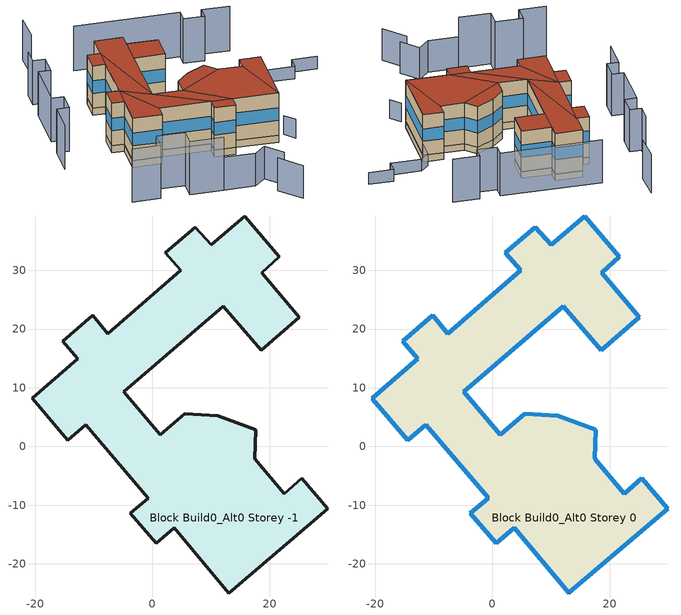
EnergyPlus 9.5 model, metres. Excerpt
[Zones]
Block Build0_Alt0 Storey -1
 floor ground (Project Basement Floor): 21.63,32.33 18.6,29.64 25.06,21.97 18.55,16.42 12.06,23.88 -4.89,9.29 1.35,2.02 5.54,5.56 11.11,5.22 17.58,2.81 17.41,-2.1 22.48,-8.02 25.46,-5.38 29.91,-10.59 13,-24.97 3.68,-13.89 0.65,-16.48 -3.79,-11.38 -0.71,-8.79 -11.34,3.69 -14.43,1.09 -20.51,8.17 -12.76,14.93 -15.3,17.92 -10.2,22.36 -7.6,19.22 4.82,30.01 2.18,32.99 7.33,37.38 10.02,34.35 15.75,39.27 z-2.5
 wall ground (Project Basement Wall): 29.91,-10.59 25.46,-5.38 22.48,-8.02 17.41,-2.1 17.58,2.81 11.11,5.22 5.54,5.56 1.35,2.02 -4.89,9.29 12.06,23.88 18.55,16.42 25.06,21.97 18.6,29.64 21.63,32.33 15.75,39.27 10.02,34.35 7.33,37.38 2.18,32.99 4.82,30.01 -7.6,19.22 -10.2,22.36 -15.3,17.92 -12.76,14.93 -20.51,8.17 -14.43,1.09 -11.34,3.69 -0.71,-8.79 -3.79,-11.38 0.65,-16.48 3.68,-13.89 13,-24.97 29.91,-10.59 z-2.5:0
Block Build0_Alt0 Storey 0
 floor to Block Build0_Alt0 Storey -1 (Project Heated1rstFloor): 21.63,32.33 18.6,29.64 25.06,21.97 18.55,16.42 12.06,23.88 -4.89,9.29 1.35,2.02 5.54,5.56 11.11,5.22 17.58,2.81 17.41,-2.1 22.48,-8.02 25.46,-5.38 29.91,-10.59 13,-24.97 3.68,-13.89 0.65,-16.48 -3.79,-11.38 -0.71,-8.79 -11.34,3.69 -14.43,1.09 -20.51,8.17 -12.76,14.93 -15.3,17.92 -10.2,22.36 -7.6,19.22 4.82,30.01 2.18,32.99 7.33,37.38 10.02,34.35 15.75,39.27 z0
 wall outside (Project Wall): 29.91,-10.59 25.46,-5.38 22.48,-8.02 17.41,-2.1 17.58,2.81 11.11,5.22 5.54,5.56 1.35,2.02 -4.89,9.29 12.06,23.88 18.55,16.42 25.06,21.97 18.6,29.64 21.63,32.33 15.75,39.27 10.02,34.35 7.33,37.38 2.18,32.99 4.82,30.01 -7.6,19.22 -10.2,22.36 -15.3,17.92 -12.76,14.93 -20.51,8.17 -14.43,1.09 -11.34,3.69 -0.71,-8.79 -3.79,-11.38 0.65,-16.48 3.68,-13.89 13,-24.97 29.91,-10.59 z0:15
 window (Project External Window): 29.91,-10.58 25.47,-5.39 / 25.46,-5.38 22.48,-8.02 / 22.48,-8.02 17.41,-2.1 / 17.41,-2.1 17.58,2.81 / 17.58,2.81 11.12,5.22 / 11.11,5.22 5.54,5.56 / 5.54,5.56 1.35,2.02 / 1.35,2.02 -4.89,9.28 / -4.88,9.3 12.05,23.87 / 12.06,23.88 18.55,16.42 / 18.56,16.42 25.05,21.97 / 25.05,21.98 18.6,29.63 / 18.6,29.64 21.63,32.33 / 21.63,32.33 15.76,39.26 / 15.75,39.26 10.03,34.35 / 10.02,34.35 7.33,37.38 / 7.33,37.38 2.18,32.99 / 2.18,32.99 4.82,30.01 / 4.81,30 -7.59,19.23 / -7.6,19.23 -10.2,22.36 / -10.2,22.36 -15.3,17.92 / -15.3,17.92 -12.76,14.93 / -12.76,14.93 -20.5,8.17 / -20.51,8.17 -14.43,1.1 / -14.42,1.09 -11.34,3.69 / -11.34,3.68 -0.71,-8.78 / -0.71,-8.79 -3.79,-11.38 / -3.79,-11.38 0.65,-16.48 / 0.65,-16.48 3.68,-13.89 / 3.69,-13.9 13,-24.97 / 13.01,-24.97 29.9,-10.59 z5.25:9.75
 roof outside (Project Flat Roof): -0.71,-8.79 -4.89,9.29 -7.6,19.22 -11.34,3.69 z15; 29.91,-10.59 25.46,-5.38 22.48,-8.02 13,-24.97 z15; -7.6,19.22 -10.2,22.36 -15.3,17.92 -12.76,14.93 z15; 3.68,-13.89 -0.71,-8.79 -3.79,-11.38 0.65,-16.48 z15; 10.02,34.35 7.33,37.38 2.18,32.99 4.82,30.01 z15; 3.68,-13.89 1.35,2.02 -4.89,9.29 -0.71,-8.79 z15; -4.89,9.29 10.02,34.35 4.82,30.01 -7.6,19.22 z15; 17.41,-2.1 17.58,2.81 11.11,5.22 5.54,5.56 1.35,2.02 z15; 25.06,21.97 18.6,29.64 12.06,23.88 18.55,16.42 z15; -11.34,3.69 -7.6,19.22 -12.76,14.93 -20.51,8.17 -14.43,1.09 z15; 12.06,23.88 18.6,29.64 21.63,32.33 15.75,39.27 10.02,34.35 -4.89,9.29 z15; 13,-24.97 22.48,-8.02 17.41,-2.1 1.35,2.02 3.68,-13.89 z15
shading: 19.76,48.12 41.59,22.74 / 41.59,22.74 38.58,20.15 / 38.58,20.15 42.94,15.05 / 42.94,15.05 45.96,17.66 / 45.96,17.66 51.73,10.91 z0:15.8; 53.77,-17.95 48.48,-11.78 / 48.48,-11.78 45.5,-14.42 / 45.5,-14.42 38.68,-6.53 / 38.68,-6.53 34.97,-6.3 / 34.97,-6.3 29.91,-10.59 z0:4.4; -34.37,24.41 -26.57,31.09 / -26.57,31.09 -23.96,28.05 / -23.96,28.05 -18.87,32.42 / -18.87,32.42 -21.47,35.46 / -21.47,35.46 -9.02,46.1 / -9.02,46.1 -6.42,43.07 / -6.42,43.07 -1.35,47.41 / -1.35,47.41 -3.95,50.44 / -3.95,50.44 0.2,54 z0:15.5; 11.92,58.76 18.57,64.97 z0:14.2; -23.97,-24.52 -30.91,-16.47 / -30.91,-16.47 -26.75,-12.89 / -26.75,-12.89 -32.78,-5.89 / -32.78,-5.89 -36.94,-9.47 / -36.94,-9.47 -42.76,-2.65 z0:18.8; -12.96,-39.75 -12.42,-32.62 / -12.42,-32.62 -17.37,-32.18 / -17.37,-32.18 -23.97,-24.52 / -17.61,-48.49 -16.95,-39.45 z0:11.6; 14.01,-26.18 13.7,-30.4 z0:6.7
[Building]
None: North Axis=0; Terrain=Suburbs; Loads Convergence Tolerance Value=0.04; Temperature Convergence Tolerance Value=0.4; Solar Distribution=FullExterior; Maximum Number of Warmup Days=25; Minimum Number of Warmup Days=6
[Site:Location]
WeatherData/USA_CA_San.Francisco.Intl.AP.724940_TMY3.epw: Latitude=37.62; Longitude=-122.4; Time Zone=-8; Elevation=2
[SizingPeriod:DesignDay] Day of Month=21; Humidity Condition Type=Wetbulb; Barometric Pressure=100594; Rain Indicator=No; Snow Indicator=No; Daylight Saving Time Indicator=No; Solar Model Indicator=ASHRAEClearSky
Name | Month | Day Type | Maximum DryBulb Temperature | Daily DryBulb Temperature Range | Wetbulb or DewPoint at Maximum DryBulb | Wind Speed | Wind Direction | Sky Clearness
DENVER_STAPLETON Ann Htg 99.6% Condns DB | 12 | WinterDesignDay | -20 | 0 | -20 | 2.3 | 180 | 0
DENVER_STAPLETON Ann Clg .4% Condns DB=>MWB | 7 | SummerDesignDay | 34.1 | 15.2 | 15.8 | 4 | 120 | 1
[SITE:GROUNDTEMPERATURE:BUILDINGSURFACE]
15, 15, 15, 15, 15, 15, 15, 15, 15, 15, 15, 15
[MATERIAL] Roughness=Rough; Thermal Absorptance=0.9; Solar Absorptance=0.7; Visible Absorptance=0.7
Name | Thickness | Conductivity | Density | Specific Heat
Basement Floor; Heated1rstFloor Inertia | 0.1 | 0.9 | 2300 | 1000
Heated1rstFloor Insulation | 0.15 | 0.035 | 150 | 1000
Roof Insulation | 0.3 | 0.03 | 150 | 1000
Wall Inertia | 0.2 | 0.9 | 2300 | 1000
Wall Insulation | 0.2 | 0.03 | 150 | 1000
HeatedZoneIntMass; NonHeatedZoneIntMass | 0.1 | 0.3 | 600 | 1400
[WINDOWMATERIAL:SIMPLEGLAZINGSYSTEM]
Window: UFactor=1.9; Solar Heat Gain Coefficient=0.7; Visible Transmittance=0.8
[CONSTRUCTION]
Project Wall: Wall Inertia, Wall Insulation
Project Basement Wall: Wall Inertia
Project Basement Floor: Basement Floor
Project Flat Roof: Roof Insulation
Project External Window: Window
Project Heated1rstFloor: Heated1rstFloor Inertia, Heated1rstFloor Insulation
HeatedZoneIntMassObj: HeatedZoneIntMass
NonHeatedZoneIntMassObj: NonHeatedZoneIntMass
[ZONE] Type=1; Multiplier=1; Ceiling Height=autocalculate; Volume=autocalculate; Floor Area=autocalculate; Part of Total Floor Area=Yes
Block Build0_Alt0 Storey -1; Block Build0_Alt0 Storey 0
[INTERNALMASS]
Name | Construction | Zone or ZoneList | Surface Area
Block Build0_Alt0 Storey -1IntMass | NonHeatedZoneIntMassObj | Block Build0_Alt0 Storey -1 | 2476
Block Build0_Alt0 Storey 0IntMass | HeatedZoneIntMassObj | Block Build0_Alt0 Storey 0 | 12381
[ELECTRICEQUIPMENT]
Block Build0_Alt0 Storey 0Load: Zone or ZoneList=Block Build0_Alt0 Storey 0; Schedule=LoadSchedule; Design Level Calculation Method=Watts/Area; Watts per Zone Floor Area=0.05; Fraction Latent=0; Fraction Radiant=0; Fraction Lost=0; EndUse Subcategory=General
[ZONEINFILTRATION:DESIGNFLOWRATE]
Block Build0_Alt0 Storey -1Leak: Zone or ZoneList=Block Build0_Alt0 Storey -1; Schedule=AlwaysON; Design Flow Rate Calculation Method=AirChanges/Hour; Air Changes per Hour=1; Constant Term Coefficient=1; Temperature Term Coefficient=0; Velocity Term Coefficient=0; Velocity Squared Term Coefficient=0
[ZONEINFILTRATION:FLOWCOEFFICIENT]
Block Build0_Alt0 Storey 0Leak: Zone=Block Build0_Alt0 Storey 0; Schedule=AlwaysON; Flow Coefficient=0.378231; Stack Coefficient=0.107; Pressure Exponent=0.667; Wind Coefficient=0.167; Shelter Factor=0.61
[ZONEVENTILATION:DESIGNFLOWRATE]
Block Build0_Alt0 Storey 0FreeCool: Zone or ZoneList=Block Build0_Alt0 Storey 0; Schedule=AlwaysON; Design Flow Rate Calculation Method=AirChanges/Hour; Air Changes per Hour=4; Ventilation Type=Natural; Fan Pressure Rise=0; Fan Total Efficiency=1; Constant Term Coefficient=1; Temperature Term Coefficient=0; Velocity Term Coefficient=0; Velocity Squared Term Coefficient=0; Minimum Indoor Temperature=26; Maximum Indoor Temperature=100; Delta Temperature=1; Minimum Outdoor Temperature=-100; Maximum Outdoor Temperature=100; Maximum Wind Speed=40
[HVACTEMPLATE:THERMOSTAT]
ResidZone: Constant Heating Setpoint=21; Constant Cooling Setpoint=50
[HVACTEMPLATE:ZONE:IDEALLOADSAIRSYSTEM]
Block Build0_Alt0 Storey 0: Template Thermostat=ResidZone; Maximum Heating Supply Air Temperature=50; Minimum Cooling Supply Air Temperature=13; Maximum Heating Supply Air Humidity Ratio=0.0156; Minimum Cooling Supply Air Humidity Ratio=0.0077; Heating Limit=NoLimit; Maximum Sensible Heating Capacity=154768; Cooling Limit=NoLimit; Dehumidification Control Type=ConstantSensibleHeatRatio; Cooling Sensible Heat Ratio=0.7; Dehumidification Setpoint=60; Humidification Control Type=None; Humidification Setpoint=30; Outdoor Air Method=Flow/Area; Outdoor Air Flow Rate per Person=0.007; Outdoor Air Flow Rate per Zone Floor Area=0.00175; Outdoor Air Flow Rate per Zone=0; Demand Controlled Ventilation Type=None; Outdoor Air Economizer Type=NoEconomizer; Heat Recovery Type=Sensible; Sensible Heat Recovery Effectiveness=0.65; Latent Heat Recovery Effectiveness=0
[ENERGYMANAGEMENTSYSTEM:SENSOR]
Name | OutputVariable or OutputMeter Index Key | OutputVariable or OutputMeter
T0 | Block Build0_Alt0 Storey 0 | Zone Mean Air Temperature
Pow0 | Block Build0_Alt0 Storey 0 IDEAL LOADS AIR SYSTEM | Zone Ideal Loads Supply Air Total Heating Rate
DHWPow | DHW | Water Use Equipment Heating Rate
[ENERGYMANAGEMENTSYSTEM:PROGRAMCALLINGMANAGER]
Average Building Temperature: EndOfZoneTimestepBeforeZoneReporting; AverageZoneTemps
Compute Total Building Heat Pow: EndOfZoneTimestepBeforeZoneReporting; TotZonePow
Compute Total DHW Heat Pow: EndOfZoneTimestepBeforeZoneReporting; prgmDHWPow
[ENERGYMANAGEMENTSYSTEM:PROGRAM]
AverageZoneTemps: SET SumNumerator = T0*Vol0; SET SumDenominator  = Vol0; SET AverageBuildingTemp  = SumNumerator / SumDenominator
TotZonePow: SET TotBuildPow = Pow0
prgmDHWPow: SET TotDHWPow = DHWPow
[ENERGYMANAGEMENTSYSTEM:GLOBALVARIABLE]
AverageBuildingTemp
TotBuildPow
TotDHWPow
[ENERGYMANAGEMENTSYSTEM:OUTPUTVARIABLE] Type of Data in Variable=Averaged; Update Frequency=ZoneTimeStep
Name | EMS Variable
Mean Heated Zones Air Temperature | AverageBuildingTemp
Total Building Heating Power | TotBuildPow
Total DHW Heating Power | TotDHWPow
[ENERGYMANAGEMENTSYSTEM:INTERNALVARIABLE]
Vol0: Internal Data Index Key=Block Build0_Alt0 Storey 0; Internal Data Type=Zone Air Volume
[WATERUSE:EQUIPMENT]
DHW: EndUse Subcategory=General; Peak Flow Rate=1.51176e-08; Flow Rate Fraction Schedule=WaterTaps; Target Temperature Schedule=TargetWaterTemp; Hot Water Supply Temperature Schedule=HotWaterTemp; Cold Water Supply Temperature Schedule=ColdWaterTemp
[SCHEDULE:COMPACT]
AlwaysON: Through: 12/31, For: AllDays, Until: 24:00, 1
HotWaterTemp: Through: 12/31, For: AllDays, Until: 24:00, 55
TargetWaterTemp: Through: 12/31, For: AllDays, Until: 24:00, 37
[SCHEDULE:FILE] Column Number=1; Rows to Skip at Top=0; Number of Hours of Data=8760; Column Separator=Comma; Interpolate to Timestep=No
Name | File
LoadSchedule | /Users/alizad/PycharmProjects/mubes-ubem/examples/ForTest/InputFiles/Building3_winter.txt
Watertaps | /Users/alizad/PycharmProjects/mubes-ubem/examples/ForTest/InputFiles/domestic_hot_water_40_apartments.txt
ColdWaterTemp | /Users/alizad/PycharmProjects/mubes-ubem/examples/ForTest/InputFiles/cold_water_temperature_stockholm.txt
